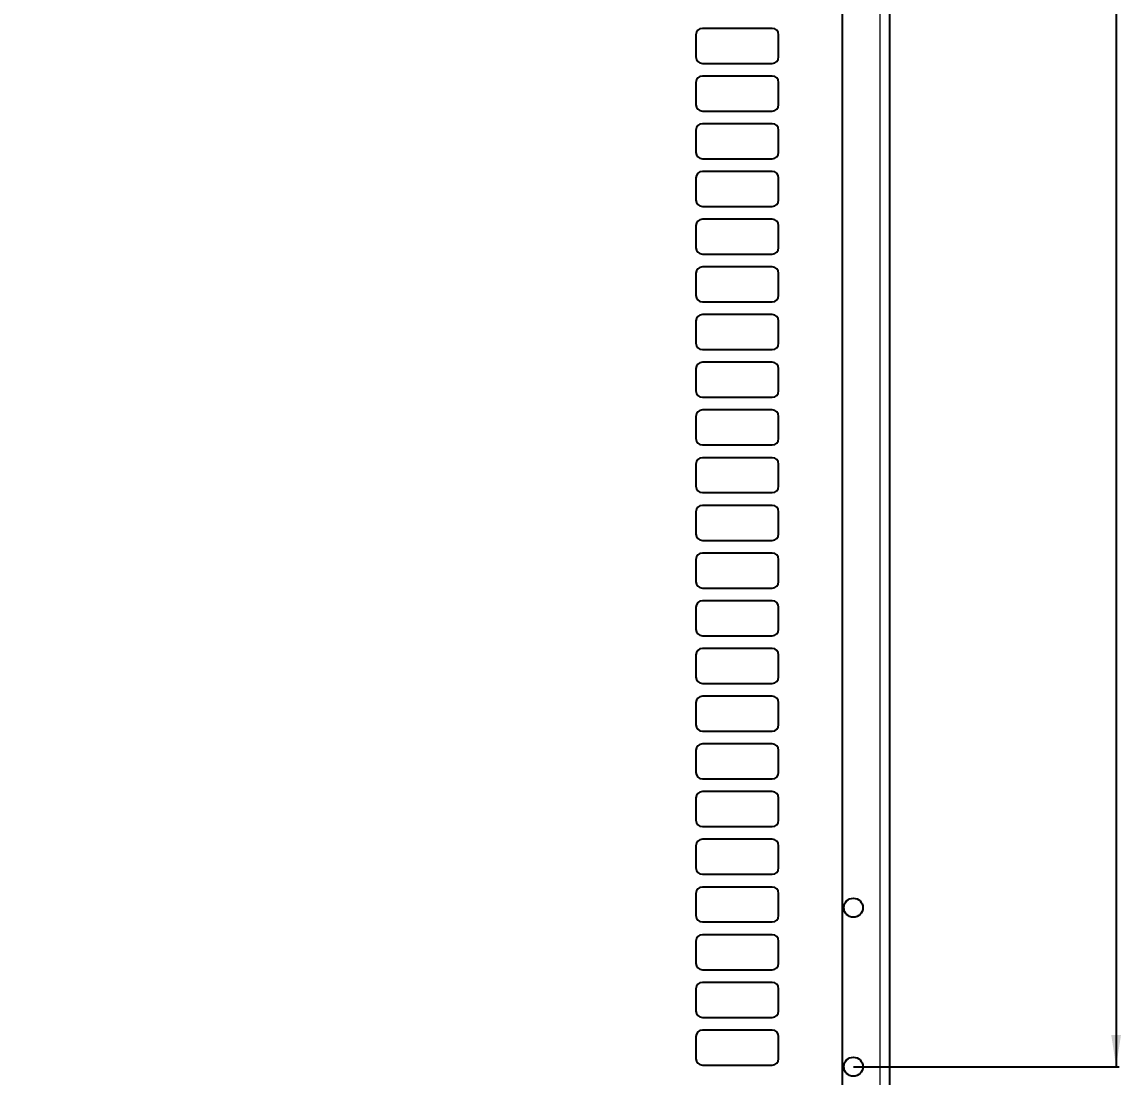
# Model space of a CAD drawing. Header units: millimetres. Extents: x -591 to 844, y -456 to 1988.
# Drawn here: x -272.6 to 73.1, y -152.7 to 179 of the extents above; entities that cross this region are included whole.
import ezdxf

# ---------------------------------------------------------------- set-up
doc = ezdxf.new("R2010")
doc.units = ezdxf.units.MM
doc.layers.add('FORMAT', color=7, linetype='Continuous')
doc.styles.add('SLDTEXTSTYLE0', font='TXT', dxfattribs={"width": 0.75})
doc.dimstyles.new('SLDDIMSTYLE0', dxfattribs={"dimtxt": 20, "dimasz": 10, "dimexe": 0, "dimexo": 0.0625, "dimgap": 5, "dimtad": 2, "dimdec": 1, "dimrnd": 1e-09, "dimzin": 12, "dimdsep": 46, "dimtxsty": 'SLDTEXTSTYLE0', "dimsah": 1, "dimcen": 0.09, "dimadec": 0, "dimazin": 3, "dimtfac": 1, "dimtofl": 0, "dimtmove": 0, "dimatfit": 3, "dimfxl": 0, "dimfrac": 2, "dimtolj": 1, "dimtzin": 12, "dimarcsym": 0})

# ---------------------------------------------------------------- blocks, each defined once
blk = doc.blocks.new('_D_2')
at = {"layer": 'FORMAT'}
for p, q in [((-11.07, 1750.52), (72.57, 1750.52)), ((71.57, 1750.52), (71.57, -149.48)), ((-11.07, -149.48), (72.57, -149.48))]:
    blk.add_line(p, q, dxfattribs=at)
for points in [[(71.57, 1750.52), (70.03, 1740.52), (73.11, 1740.52)], [(71.57, -149.48), (73.11, -139.48), (70.03, -139.48)]]:
    blk.add_solid(points, dxfattribs=at)
at = {"layer": 'FORMAT', "insert": (45.79, 770.97), "char_height": 20, "attachment_point": 1, "rotation": 90, "style": 'SLDTEXTSTYLE0'}
blk.add_mtext('1900', dxfattribs=at)
blk = doc.blocks.new('_D_4')
at = {"layer": 'FORMAT'}
for p, q in [((-470.58, 800.51), (-470.58, -298.98)), ((-14.58, 800.51), (-14.58, -298.98)), ((-470.58, -297.98), (-14.58, -297.98))]:
    blk.add_line(p, q, dxfattribs=at)
for points in [[(-470.58, -297.98), (-460.58, -299.51), (-460.58, -296.44)], [(-14.58, -297.98), (-24.58, -296.44), (-24.58, -299.51)]]:
    blk.add_solid(points, dxfattribs=at)
at = {"layer": 'FORMAT', "insert": (-264.75, -272.19), "char_height": 20, "attachment_point": 1, "style": 'SLDTEXTSTYLE0'}
blk.add_mtext('456', dxfattribs=at)

msp = doc.modelspace()

# ---------------------------------------------------------------- linework, layer by layer
at = {"color": 8, "linetype": 'Continuous', "lineweight": 18}
msp.add_line((-2.68, -240.98), (-2.68, 1842.02), dxfattribs=at)
at = {"color": 7, "linetype": 'Continuous', "lineweight": 25}
for p, q in [((0.42, -240.98), (0.42, 1842.02)), ((-36.58, 177.02), (-58.58, 177.02)), ((-60.58, 175.02), (-60.58, 168.02)), ((-34.58, 168.02), (-34.58, 175.02)), ((-58.58, 166.02), (-36.58, 166.02)), ((-60.58, 160.02), (-60.58, 153.02)), ((-36.58, 162.02), (-58.58, 162.02)), ((-34.58, 153.02), (-34.58, 160.02)), ((-58.58, 151.02), (-36.58, 151.02)), ((-36.58, 147.02), (-58.58, 147.02)), ((-60.58, 145.02), (-60.58, 138.02)), ((-34.58, 138.02), (-34.58, 145.02)), ((-58.58, 136.02), (-36.58, 136.02)), ((-36.58, 132.02), (-58.58, 132.02)), ((-60.58, 130.02), (-60.58, 123.02)), ((-34.58, 123.02), (-34.58, 130.02)), ((-58.58, 121.02), (-36.58, 121.02)), ((-60.58, 115.02), (-60.58, 108.02)), ((-36.58, 117.02), (-58.58, 117.02)), ((-34.58, 108.02), (-34.58, 115.02)), ((-58.58, 106.02), (-36.58, 106.02)), ((-36.58, 102.02), (-58.58, 102.02)), ((-60.58, 100.02), (-60.58, 93.02)), ((-34.58, 93.02), (-34.58, 100.02)), ((-58.58, 91.02), (-36.58, 91.02)), ((-36.58, 87.02), (-58.58, 87.02)), ((-60.58, 85.02), (-60.58, 78.02)), ((-34.58, 78.02), (-34.58, 85.02)), ((-58.58, 76.02), (-36.58, 76.02)), ((-60.58, 70.02), (-60.58, 63.02)), ((-36.58, 72.02), (-58.58, 72.02)), ((-34.58, 63.02), (-34.58, 70.02)), ((-58.58, 61.02), (-36.58, 61.02)), ((-36.58, 57.02), (-58.58, 57.02)), ((-60.58, 55.02), (-60.58, 48.02)), ((-34.58, 48.02), (-34.58, 55.02)), ((-58.58, 46.02), (-36.58, 46.02)), ((-36.58, 42.02), (-58.58, 42.02)), ((-60.58, 40.02), (-60.58, 33.02)), ((-34.58, 33.02), (-34.58, 40.02)), ((-58.58, 31.02), (-36.58, 31.02)), ((-60.58, 25.02), (-60.58, 18.02)), ((-36.58, 27.02), (-58.58, 27.02)), ((-34.58, 18.02), (-34.58, 25.02)), ((-58.58, 16.02), (-36.58, 16.02)), ((-36.58, 12.02), (-58.58, 12.02)), ((-60.58, 10.02), (-60.58, 3.02)), ((-34.58, 3.02), (-34.58, 10.02)), ((-58.58, 1.02), (-36.58, 1.02)), ((-36.58, -2.98), (-58.58, -2.98)), ((-60.58, -4.98), (-60.58, -11.98)), ((-34.58, -11.98), (-34.58, -4.98)), ((-58.58, -13.98), (-36.58, -13.98)), ((-60.58, -19.98), (-60.58, -26.98)), ((-36.58, -17.98), (-58.58, -17.98)), ((-34.58, -26.98), (-34.58, -19.98)), ((-58.58, -28.98), (-36.58, -28.98)), ((-36.58, -32.98), (-58.58, -32.98)), ((-60.58, -34.98), (-60.58, -41.98)), ((-34.58, -41.98), (-34.58, -34.98)), ((-58.58, -43.98), (-36.58, -43.98)), ((-36.58, -47.98), (-58.58, -47.98)), ((-60.58, -49.98), (-60.58, -56.98)), ((-34.58, -56.98), (-34.58, -49.98)), ((-58.58, -58.98), (-36.58, -58.98)), ((-60.58, -64.98), (-60.58, -71.98)), ((-36.58, -62.98), (-58.58, -62.98)), ((-34.58, -71.98), (-34.58, -64.98)), ((-58.58, -73.98), (-36.58, -73.98)), ((-36.58, -77.98), (-58.58, -77.98)), ((-60.58, -79.98), (-60.58, -86.98)), ((-34.58, -86.98), (-34.58, -79.98)), ((-58.58, -88.98), (-36.58, -88.98)), ((-36.58, -92.98), (-58.58, -92.98)), ((-60.58, -94.98), (-60.58, -101.98)), ((-34.58, -101.98), (-34.58, -94.98)), ((-58.58, -103.98), (-36.58, -103.98)), ((-60.58, -109.98), (-60.58, -116.98)), ((-36.58, -107.98), (-58.58, -107.98)), ((-34.58, -116.98), (-34.58, -109.98)), ((-58.58, -118.98), (-36.58, -118.98)), ((-36.58, -122.98), (-58.58, -122.98)), ((-60.58, -124.98), (-60.58, -131.98)), ((-34.58, -131.98), (-34.58, -124.98)), ((-58.58, -133.98), (-36.58, -133.98)), ((-36.58, -137.98), (-58.58, -137.98)), ((-60.58, -139.98), (-60.58, -146.98)), ((-34.58, -146.98), (-34.58, -139.98)), ((-58.58, -148.98), (-36.58, -148.98))]:
    msp.add_line(p, q, dxfattribs=at)
for centre in [(-11.08, -99.48), (-11.08, -149.48)]:
    msp.add_circle(centre, 3, dxfattribs=at)
for centre, start, end in [((-58.58, 175.02), 90, 180), ((-36.58, 175.02), 0, 90), ((-58.58, 168.02), 180, 270), ((-36.58, 168.02), 270, 0), ((-58.58, 160.02), 90, 180), ((-36.58, 160.02), 0, 90), ((-58.58, 153.02), 180, 270), ((-36.58, 153.02), 270, 0), ((-58.58, 145.02), 90, 180), ((-36.58, 145.02), 0, 90), ((-58.58, 138.02), 180, 270), ((-36.58, 138.02), 270, 0), ((-58.58, 130.02), 90, 180), ((-36.58, 130.02), 0, 90), ((-58.58, 123.02), 180, 270), ((-36.58, 123.02), 270, 0), ((-58.58, 115.02), 90, 180), ((-36.58, 115.02), 0, 90), ((-58.58, 108.02), 180, 270), ((-36.58, 108.02), 270, 0), ((-58.58, 100.02), 90, 180), ((-36.58, 100.02), 0, 90), ((-58.58, 93.02), 180, 270), ((-36.58, 93.02), 270, 0), ((-58.58, 85.02), 90, 180), ((-36.58, 85.02), 0, 90), ((-58.58, 78.02), 180, 270), ((-36.58, 78.02), 270, 0), ((-58.58, 70.02), 90, 180), ((-36.58, 70.02), 0, 90), ((-58.58, 63.02), 180, 270), ((-36.58, 63.02), 270, 0), ((-58.58, 55.02), 90, 180), ((-36.58, 55.02), 0, 90), ((-58.58, 48.02), 180, 270), ((-36.58, 48.02), 270, 0), ((-58.58, 40.02), 90, 180), ((-36.58, 40.02), 0, 90), ((-58.58, 33.02), 180, 270), ((-36.58, 33.02), 270, 0), ((-58.58, 25.02), 90, 180), ((-36.58, 25.02), 0, 90), ((-58.58, 18.02), 180, 270), ((-36.58, 18.02), 270, 0), ((-58.58, 10.02), 90, 180), ((-36.58, 10.02), 0, 90), ((-58.58, 3.02), 180, 270), ((-36.58, 3.02), 270, 0), ((-58.58, -4.98), 90, 180), ((-36.58, -4.98), 0, 90), ((-58.58, -11.98), 180, 270), ((-36.58, -11.98), 270, 0), ((-58.58, -19.98), 90, 180), ((-36.58, -19.98), 0, 90), ((-58.58, -26.98), 180, 270), ((-36.58, -26.98), 270, 0), ((-58.58, -34.98), 90, 180), ((-36.58, -34.98), 0, 90), ((-58.58, -41.98), 180, 270), ((-36.58, -41.98), 270, 0), ((-58.58, -49.98), 90, 180), ((-36.58, -49.98), 0, 90), ((-58.58, -56.98), 180, 270), ((-36.58, -56.98), 270, 0), ((-58.58, -64.98), 90, 180), ((-36.58, -64.98), 0, 90), ((-58.58, -71.98), 180, 270), ((-36.58, -71.98), 270, 0), ((-58.58, -79.98), 90, 180), ((-36.58, -79.98), 0, 90), ((-58.58, -86.98), 180, 270), ((-36.58, -86.98), 270, 0), ((-58.58, -94.98), 90, 180), ((-36.58, -94.98), 0, 90), ((-58.58, -101.98), 180, 270), ((-36.58, -101.98), 270, 0), ((-58.58, -109.98), 90, 180), ((-36.58, -109.98), 0, 90), ((-58.58, -116.98), 180, 270), ((-36.58, -116.98), 270, 0), ((-58.58, -124.98), 90, 180), ((-36.58, -124.98), 0, 90), ((-58.58, -131.98), 180, 270), ((-36.58, -131.98), 270, 0), ((-58.58, -139.98), 90, 180), ((-36.58, -139.98), 0, 90), ((-58.58, -146.98), 180, 270), ((-36.58, -146.98), 270, 0)]:
    msp.add_arc(centre, 2, start, end, dxfattribs=at)

# ---------------------------------------------------------------- dimensions: what is measured, and where the dimension line sits
at = {"layer": 'FORMAT'}
for base, p1, p2, angle, picture, middle in [((71.57, -149.48), (-11.08, 1750.52), (-11.08, -149.48), 90, '_D_2', (71.57, 800.52)), ((-14.58, -297.98), (-470.58, 800.52), (-14.58, 800.52), 0, '_D_4', (-242.58, -297.98))]:
    dim = msp.add_linear_dim(base=base, p1=p1, p2=p2, angle=angle, dimstyle='SLDDIMSTYLE0', dxfattribs=at)
    dim.commit()
    dim.dimension.update_dxf_attribs({"geometry": picture, "text_midpoint": middle, "dimtype": 160})

doc.saveas('drawing.dxf')
